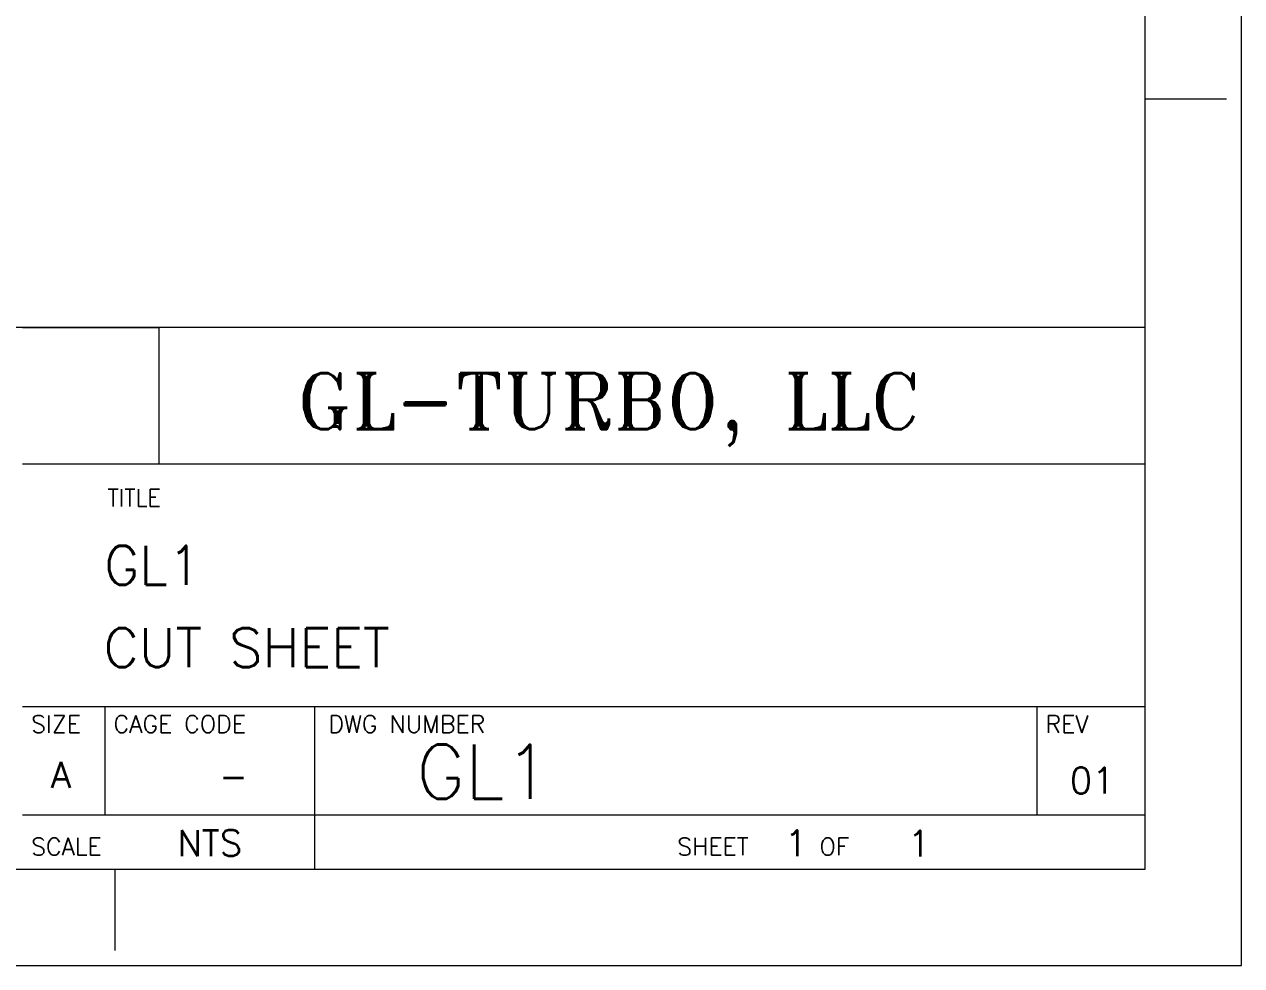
# Model space of a CAD drawing. Header units: inches. Extents: x 76 to 22091, y 292 to 17065.
# Drawn here: x 16206 to 22091, y 292 to 4845 of the extents above; entities that cross this region are included whole.
import ezdxf
from ezdxf.enums import TextEntityAlignment as Align

# ---------------------------------------------------------------- set-up
doc = ezdxf.new("R2010")
doc.units = ezdxf.units.IN
doc.header["$MEASUREMENT"] = 0
doc.layers.add('Title Block', color=7, linetype='Continuous')
doc.styles.add('ACANSTS', font='romans.shx', dxfattribs={"height": 1})
doc.styles.add('Roman', font='romans')
doc.styles.add('ROMANS', font='romant.shx', dxfattribs={"height": 3.5})

# ---------------------------------------------------------------- blocks, each defined once
blk = doc.blocks.new('LONE STAR BLOWER TITLE BLOCK (SIZE A)')
at = {"lineweight": 15}
for p, q in [((17.3, 3.3125), (18.0087, 3.3125)), ((18.0087, 2.6037), (18.0087, 3.3125)), ((18.0087, 2.6037), (17.3, 2.6037))]:
    blk.add_line(p, q, dxfattribs=at)
at = {"layer": 'Title Block', "lineweight": 15}
for p, q in [((23.625, 0), (23.625, 18)), ((23.125, 0.5), (23.125, 17.5)), ((23.125, 4.5), (23.5469, 4.5)), ((23.125, 3.3125), (7.9451, 3.3125)), ((23.125, 3.3125), (9.0934, 3.3125)), ((23.125, 0.5), (23.125, 3.3125)), ((23.125, 2.6037), (17.3, 2.6037)), ((23.125, 1.3438), (17.3, 1.3438)), ((17.7275, 1.3438), (17.7275, 0.7813)), ((18.8158, 1.3438), (18.8158, 0.5)), ((22.5625, 1.3438), (22.5625, 0.7813)), ((23.125, 0.7813), (17.3, 0.7813)), ((0.5, 0.5), (23.125, 0.5)), ((15.025, 0.5), (23.125, 0.5)), ((17.7812, 0.0781), (17.7812, 0.5)), ((0, 0), (23.625, 0))]:
    blk.add_line(p, q, dxfattribs=at)
at = {"layer": 'Title Block', "lineweight": 15, "style": 'ACANSTS', "width": 0.942857}
blk.add_text('TITLE', height=0.09, dxfattribs=at).set_placement((17.7413, 2.384))
at = {"layer": 'Title Block', "lineweight": 15, "style": 'ACANSTS'}
for s, height, p in [('SIZE', 0.09, (17.345, 1.2088)), ('CAGE CODE', 0.09, (17.7725, 1.2088)), ('DWG NUMBER', 0.09, (18.8873, 1.2088)), ('REV', 0.09, (22.6075, 1.2088)), ('A', 0.135, (17.4466, 0.9229))]:
    blk.add_text(s, height=height, dxfattribs=at).set_placement(p)
for s, p in [('SCALE', (17.345, 0.6181)), ('SHEET     OF', (20.6971, 0.6181))]:
    blk.add_text(s, height=0.09, dxfattribs=at).set_placement(p, align=Align.MIDDLE_LEFT)
at = {"layer": 'Title Block', "lineweight": 5, "insert": (18.7239, 3.075), "char_height": 4.065102, "width": 5.507494, "attachment_point": 1, "style": 'ROMANS'}
blk.add_mtext('{\\H0.07143x;GL-TURBO, LLC}', dxfattribs=at)
at = {"layer": 'Title Block', "lineweight": 15, "style": 'ACANSTS'}
for tag, p, height in [('DRAWN_BY', (14.3692, 2.2855), 0.135), ('DRAWN_DATE', (15.5145, 2.2938), 0.135), ('DRAWING_SUBTITLE', (17.5134, 1.9768), 0.2025), ('CHECKED_BY', (14.3914, 1.9397), 0.135), ('CHECK_DATE', (15.4958, 1.9404), 0.135), ('ENGINEER', (14.3854, 1.6081), 0.135), ('ENG_DATE', (15.4868, 1.6029), 0.135), ('DRAWING_SUBTITLE', (17.5109, 1.5494), 0.2025), ('MANUFACTURING', (14.3811, 1.2706), 0.135), ('MFG_DATE', (15.4879, 1.2695), 0.135), ('CONTROL', (14.3811, 0.9331), 0.135), ('CONTROL_DATE', (15.4879, 0.932), 0.135), ('CAGE_CODE', (17.7275, 0.9163), 0.135), ('MODEL_FILE_NAME', (8.2952, 0.6111), 0.135), ('APPROVED_BY', (14.3698, 0.5685), 0.135), ('APPROVAL_DATE', (15.4796, 0.5615), 0.135)]:
    blk.add_attdef(tag, p, '', height=height, dxfattribs=at)
at = {"layer": 'Title Block', "lineweight": 15, "style": 'Roman', "flags": 8}
for tag, height, p in [('DWG_NUMBER', 0.2812, (18.9096, 1.1474)), ('SCALE', 0.135, (17.9035, 0.7041)), ('SHEETNUMBER', 0.135, (21.2556, 0.7041)), ('TOTA_SHEETS', 0.135, (21.8939, 0.7016))]:
    blk.add_attdef(tag, text='', height=height, dxfattribs=at).set_placement(p, align=Align.TOP_LEFT)
at = {"layer": 'Title Block', "lineweight": 15, "style": 'ACANSTS'}
blk.add_attdef('REVISION', text='', height=0.135, dxfattribs=at).set_placement((22.8495, 0.8933), align=Align.CENTER)

msp = doc.modelspace()

# ---------------------------------------------------------------- block references
ref = msp.add_blockref('LONE STAR BLOWER TITLE BLOCK (SIZE A)', (75.77, 291.76), dxfattribs=dict(xscale=931.8648284389766, yscale=931.8648284389766, zscale=931.8648284389766))
ref.add_attrib('SHEETNUMBER', '1', dxfattribs={"layer": 'Title Block', "lineweight": 15, "height": 125.8, "style": 'Roman'}).set_placement((19883.13, 947.88), align=Align.TOP_LEFT)
ref.add_attrib('SCALE', 'NTS', dxfattribs={"layer": 'Title Block', "lineweight": 15, "height": 125.802, "style": 'Roman'}).set_placement((16945.77, 947.88), align=Align.TOP_LEFT)
ref.add_attrib('DWG_NUMBER', 'GL1', dxfattribs={"layer": 'Title Block', "lineweight": 15, "height": 262.087, "style": 'Roman'}).set_placement((18100.46, 1361.02), align=Align.TOP_LEFT)
ref.add_attrib('DRAWING_SUBTITLE', 'GL1', (16591.75, 2133.9), dxfattribs={"layer": 'Title Block', "lineweight": 15, "height": 188.703, "style": 'ACANSTS'})
ref.add_attrib('CAGE_CODE', '   -', (16865.53, 1145.58), dxfattribs={"layer": 'Title Block', "lineweight": 15, "height": 125.802, "style": 'ACANSTS'})
ref.add_attrib('REVISION', '01', dxfattribs={"layer": 'Title Block', "lineweight": 15, "height": 125.802, "style": 'ACANSTS'}).set_placement((21368.4, 1124.19), align=Align.CENTER)
ref.add_attrib('DRAWING_SUBTITLE', 'CUT SHEET', (16589.43, 1735.55), dxfattribs={"layer": 'Title Block', "lineweight": 15, "height": 188.703, "style": 'ACANSTS'})
ref.add_attrib('TOTA_SHEETS', '1', dxfattribs={"layer": 'Title Block', "lineweight": 15, "height": 125.8, "style": 'Roman'}).set_placement((20477.93, 945.51), align=Align.TOP_LEFT)

doc.saveas('drawing.dxf')
